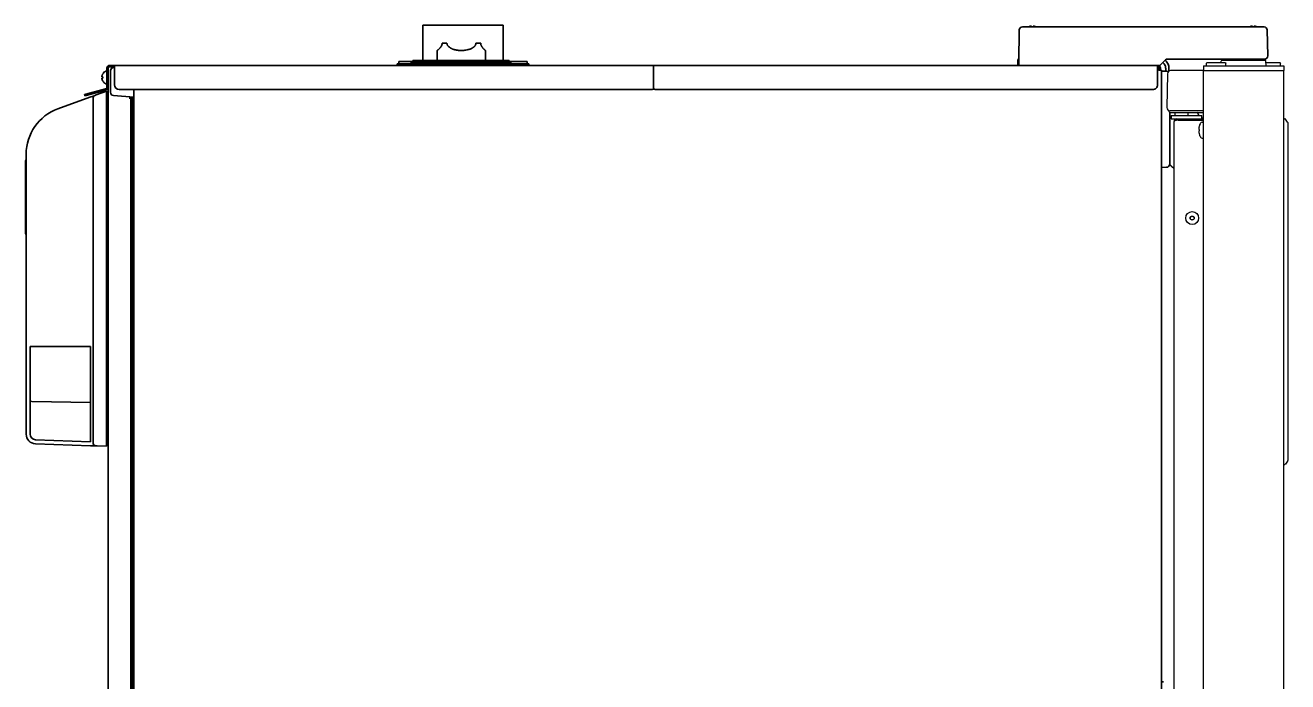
# Model space of a CAD drawing. Extents: x 6327 to 10269, y -393 to 3371.
# Drawn here: x 9427 to 10213, y 1872 to 2281 of the extents above; entities that cross this region are included whole.
import ezdxf

# ---------------------------------------------------------------- set-up
doc = ezdxf.new("R2010")
doc.units = 0
doc.header["$LTSCALE"] = 5
doc.layers.add('1', color=7, linetype='CONTINUOUS', true_color=0xffffff)
doc.layers.add('GEOM', color=7, linetype='CONTINUOUS')

msp = doc.modelspace()

# ---------------------------------------------------------------- linework, layer by layer
at = {"layer": '1', "color": 7, "linetype": 'Continuous', "lineweight": 35}
for p, q in [((9674.07, 2280.53), (9724.07, 2280.53)), ((9674.07, 2280.53), (9674.07, 2258.53)), ((9724.07, 2258.53), (9724.07, 2280.53)), ((10045.07, 2257.53), (10045.42, 2277.66)), ((10047.32, 2279.53), (10052.42, 2279.53)), ((10052.42, 2279.53), (10132.26, 2279.53)), ((10132.26, 2279.53), (10136.26, 2279.53)), ((10136.26, 2279.53), (10192.79, 2279.53)), ((10192.79, 2279.53), (10197.89, 2279.53)), ((10199.79, 2277.66), (10200.07, 2261.53)), ((9683.07, 2264.92), (9683.07, 2258.53)), ((9686.07, 2269.33), (9689.07, 2269.33)), ((9707.07, 2269.33), (9710.07, 2269.33)), ((9713.07, 2258.53), (9713.07, 2264.92)), ((9666.87, 2256.53), (9658.03, 2256.53)), ((9658.03, 2256.53), (9658.03, 2255.53)), ((9659.03, 2258.03), (9667.87, 2258.03)), ((9659.03, 2258.03), (9659.03, 2256.53)), ((9666.87, 2257.53), (9728.87, 2257.53)), ((9666.87, 2257.53), (9666.87, 2256.53)), ((9666.87, 2256.53), (9728.87, 2256.53)), ((9666.87, 2256.53), (9666.87, 2255.53)), ((9697.87, 2258.53), (9667.87, 2258.53)), ((9667.87, 2258.53), (9667.87, 2257.53)), ((9727.87, 2258.53), (9697.87, 2258.53)), ((9727.87, 2257.53), (9727.87, 2258.53)), ((9727.88, 2258.03), (9739.03, 2258.03)), ((9728.87, 2256.53), (9728.87, 2257.53)), ((9728.87, 2255.53), (9728.87, 2256.53)), ((9740.03, 2256.53), (9728.87, 2256.53)), ((9739.03, 2256.53), (9739.03, 2258.03)), ((9740.03, 2255.53), (9740.03, 2256.53)), ((10044.53, 2255.53), (10044.58, 2258.56)), ((10045.13, 2256.01), (10045.07, 2257.53)), ((10136.49, 2258.94), (10133.22, 2255.67)), ((10193.07, 2259.53), (10137.9, 2259.53)), ((10198.52, 2258.78), (10171.63, 2258.78)), ((10198.07, 2259.53), (10193.07, 2259.53)), ((10200.07, 2261.53), (10200.07, 2261.46)), ((9474.79, 2250.33), (9474.83, 2250.33)), ((9476.87, 2252.03), (9476.67, 2252.03)), ((9477.27, 2241.91), (9477.27, 2253.73)), ((9478.07, 2253.73), (9478.07, 2241.91)), ((9479.07, 2255.53), (9480.32, 2255.53)), ((9480.32, 2254.73), (9479.07, 2254.73)), ((9479.57, 2252.29), (9479.57, 2243.57)), ((9480.32, 2255.53), (9482.07, 2255.53)), ((9482.07, 2254.73), (9480.32, 2254.73)), ((9482.07, 2254.31), (9481.5, 2254.29)), ((9482.07, 2255.53), (9482.07, 2253.63)), ((9482.07, 2255.53), (10131.29, 2255.53)), ((9482.07, 2253.63), (9482.07, 2243.52)), ((9617.57, 2255.83), (9617.57, 2255.53)), ((9817.77, 2255.53), (9817.77, 2253.63)), ((9817.77, 2253.63), (9817.77, 2241.52)), ((10132.87, 2255.53), (10131.29, 2255.53)), ((10131.47, 2253.63), (10131.47, 2255.53)), ((10131.47, 2243.52), (10131.47, 2253.63)), ((10134.07, 2252.53), (10132.27, 2252.53)), ((10132.47, 2253.73), (10132.47, 2252.53)), ((10133.27, 2253.73), (10133.27, 2252.53)), ((10134.07, 2245.87), (10134.07, 2252.53)), ((10137.14, 2251.92), (10134.07, 2252.03)), ((10136.6, 2251.94), (10136.59, 2253.59)), ((10138.59, 2253.59), (10138.6, 2251.93)), ((9464.23, 2237.64), (9476.53, 2240.94)), ((9474.83, 2245.73), (9474.79, 2245.73)), ((9476.67, 2244.03), (9476.87, 2244.03)), ((9478.07, 1395.53), (9478.07, 2241.9)), ((9479.57, 2243.57), (9479.57, 2238.83)), ((9485.07, 2240.53), (9816.77, 2240.53)), ((9494.07, 2238.19), (9494.07, 2240.53)), ((9818.77, 2240.53), (10128.47, 2240.53)), ((10134.07, 2245.03), (10134.07, 2245.87)), ((10134.07, 2245.03), (10134.07, 2199.02)), ((9466.62, 2235.72), (9446.81, 2228.51)), ((9463.38, 2237.42), (9464.23, 2237.64)), ((9463.58, 2236.64), (9463.38, 2237.42)), ((9464.43, 2236.87), (9463.58, 2236.64)), ((9476.74, 2240.17), (9464.43, 2236.87)), ((9468.7, 2236.48), (9466.62, 2235.72)), ((9469.79, 2236.88), (9468.7, 2236.48)), ((9468.75, 2020.76), (9468.75, 2235)), ((9470.63, 2237.18), (9469.79, 2236.88)), ((9477.07, 2239.53), (9470.63, 2237.18)), ((9477.07, 2237.42), (9477.07, 2239.53)), ((9477.07, 2237.42), (9477.07, 2020.52)), ((9481.4, 2236.83), (9494.07, 2235.73)), ((9491.27, 2235.23), (9491.27, 2235.25)), ((9491.27, 2235.25), (9493.07, 2235.25)), ((9491.27, 2235.23), (9492.27, 2235.23)), ((9492.27, 2235.23), (9493.07, 2235.23)), ((9492.27, 2233.23), (9492.27, 2235.23)), ((9492.27, 2233.23), (9492.27, 1396.53)), ((9493.07, 2235.25), (9493.07, 2235.81)), ((9493.07, 2235.23), (9493.07, 2235.25)), ((9493.07, 2235.23), (9493.07, 2233.23)), ((9493.07, 2233.23), (9493.07, 1396.53)), ((9494.07, 1374.13), (9494.07, 2238.19)), ((10139.07, 2226.31), (10139.07, 2199.13)), ((9426.51, 2196.31), (9427.07, 2196.31)), ((9427.07, 2200.32), (9427.07, 2026.07)), ((10134.07, 2198.23), (10134.07, 2199.02)), ((10134.07, 2198.19), (10134.07, 1374.13)), ((10139.07, 2199.13), (10139.07, 2194.13)), ((10137.14, 2192.13), (10134.07, 2192.03)), ((9426.51, 2181.47), (9426.57, 2181.47)), ((9426.57, 2173.53), (9427.07, 2173.53)), ((9426.57, 2165.58), (9426.51, 2165.58)), ((9427.07, 2150.74), (9426.51, 2150.74)), ((9492.18, 2138.08), (9492.26, 2138.08)), ((9492.27, 2137.08), (9492.18, 2137.08)), ((9429.57, 2080.59), (9467.24, 2080.59)), ((9429.57, 2026.07), (9429.57, 2080.59)), ((9467.24, 2021.37), (9467.24, 2080.59)), ((9430.56, 2046.34), (9467.21, 2045.7)), ((9467.24, 2021.37), (9432.95, 2022.57)), ((9477.07, 2018.53), (9477.07, 2020.52)), ((9432.86, 2020.07), (9467.24, 2018.87)), ((9467.24, 2018.87), (9469.32, 2018.8)), ((9469.32, 2018.8), (9470.41, 2018.76)), ((9470.41, 2018.76), (9471.24, 2018.73)), ((9471.24, 2018.73), (9477.07, 2018.53)), ((10134.07, 1872.03), (10135.14, 1871.99))]:
    msp.add_line(p, q, dxfattribs=at)
for centre, radius, start, end in [((10047.32, 2277.63), 1.9, 90, 179), ((10197.89, 2277.63), 1.9, 1, 90), ((10046.58, 2258.53), 2, 137.22421, 179), ((10045.63, 2256.03), 0.5, 182, 270), ((10131.59, 2253.56), 5, 23.16785, 48.9128), ((10131.59, 2253.53), 7, 23.25126, 47.99625), ((10137.9, 2257.53), 2, 90, 135), ((10131.59, 2253.53), 7, 0.5, 23.25126), ((10172.62, 2256.53), 3, 48.59005, 90), ((10197.52, 2256.53), 3, 90, 131.40995), ((10198.07, 2261.53), 2, 270, 358), ((9478.57, 2248.03), 3.78, 172.39595, 179.99653), ((9478.89, 2247.83), 4.8, 120.30118, 148.60739), ((9476.67, 2251.63), 0.4, 90, 120.30118), ((9476.87, 2251.63), 0.4, 0, 90), ((9481.57, 2252.29), 2, 92, 180), ((10131.47, 2253.73), 1.8, 0, 90), ((10131.47, 2253.73), 1, 0, 90), ((10132.87, 2256.03), 0.5, 270, 315), ((10131.59, 2253.54), 5, 0.5, 23.35159), ((10137.07, 2249.92), 2, 55.66439, 88), ((9478.57, 2248.03), 3.78, 180.00345, 187.60407), ((9478.89, 2248.23), 4.8, 211.34588, 239.69882), ((9476.67, 2244.43), 0.4, 239.69882, 270), ((9476.87, 2244.43), 0.4, 270, 0), ((9481.57, 2238.83), 2, 180, 265), ((9457.07, 2200.32), 30, 110, 180), ((10137.07, 2194.13), 2, 272, 0), ((9496.79, 2137.38), 4.8, 124.51818, 140.80486), ((9496.79, 2137.77), 4.8, 219.19516, 235.48185), ((9430.57, 2047.34), 1, 180, 269), ((9433.07, 2026.07), 6, 180, 268), ((9433.07, 2026.07), 3.5, 180, 268)]:
    msp.add_arc(centre, radius, start, end, dxfattribs=at)
for centre, major_axis, start_param, end_param in [((9485.07, 2243.52), (3, 0), 3.141593, 4.712389), ((9816.77, 2241.52), (1, 0), 4.712389, 6.283185), ((9818.77, 2241.52), (1, 0), 3.141593, 4.712389), ((10128.47, 2243.52), (-3, 0), 1.570796, 3.141593)]:
    msp.add_ellipse(centre, major_axis=major_axis, ratio=0.99863, start_param=start_param, end_param=end_param, dxfattribs=at)
at = {"layer": '1', "color": 7, "linetype": 'Continuous', "lineweight": 35, "extrusion": (0, 0, -1)}
for centre, major_axis, ratio, start_param, end_param in [((9470.48, 2235), (-0.68, 1.88), 0.852031, -1.270087, 0), ((9470.48, 2020.76), (0.07, 2), 0.865893, 3.141593, 4.682161)]:
    msp.add_ellipse(centre, major_axis=major_axis, ratio=ratio, start_param=start_param, end_param=end_param, dxfattribs=at)
at = {"layer": '1', "color": 7, "linetype": 'Continuous', "lineweight": 35}
for points, knots in [([(10052.57, 2280.02), (10052.52, 2280.01), (10052.41, 2279.98), (10052.25, 2279.93), (10052.09, 2279.87), (10051.93, 2279.81), (10051.78, 2279.74), (10051.63, 2279.67), (10051.49, 2279.6), (10051.4, 2279.54), (10051.36, 2279.53)], [0, 0, 0, 0, 0.125, 0.25, 0.375, 0.5, 0.625, 0.75, 0.875, 0.9389459, 0.9389459, 0.9389459, 0.9389459]), ([(10053.07, 2279.53), (10053.07, 2279.63), (10053.07, 2279.72), (10053.07, 2279.84), (10053.07, 2279.88), (10053.07, 2279.96), (10053.07, 2279.99), (10053.07, 2280.02)], [0, 0, 0, 0, 0.457375, 0.457375, 0.728688, 0.728688, 1, 1, 1, 1]), ([(10054.07, 2280.02), (10054.07, 2280.01), (10054.07, 2279.98), (10054.07, 2279.93), (10054.07, 2279.87), (10054.07, 2279.81), (10054.07, 2279.74), (10054.07, 2279.67), (10054.07, 2279.6), (10054.07, 2279.54), (10054.07, 2279.53)], [0, 0, 0, 0, 0.125, 0.25, 0.375, 0.5, 0.625, 0.75, 0.875, 0.9389459, 0.9389459, 0.9389459, 0.9389459]), ([(10055.78, 2279.53), (10055.6, 2279.63), (10055.43, 2279.72), (10055.14, 2279.84), (10055.03, 2279.88), (10054.8, 2279.96), (10054.69, 2279.99), (10054.57, 2280.02)], [0, 0, 0, 0, 0.457379, 0.457379, 0.728689, 0.728689, 1, 1, 1, 1]), ([(10190.07, 2280.02), (10190.02, 2280.01), (10189.91, 2279.98), (10189.75, 2279.93), (10189.59, 2279.87), (10189.43, 2279.81), (10189.28, 2279.74), (10189.13, 2279.67), (10188.99, 2279.6), (10188.9, 2279.55), (10188.88, 2279.53)], [0, 0, 0, 0, 0.134116, 0.268232, 0.402347, 0.536463, 0.670579, 0.804695, 0.938811, 1, 1, 1, 1]), ([(10190.57, 2279.53), (10190.57, 2279.63), (10190.57, 2279.72), (10190.57, 2279.84), (10190.57, 2279.88), (10190.57, 2279.96), (10190.57, 2279.99), (10190.57, 2280.02)], [0, 0, 0, 0, 0.457375, 0.457375, 0.728688, 0.728688, 1, 1, 1, 1]), ([(10191.57, 2280.02), (10191.57, 2280.01), (10191.57, 2279.98), (10191.57, 2279.93), (10191.57, 2279.87), (10191.57, 2279.81), (10191.57, 2279.74), (10191.57, 2279.67), (10191.57, 2279.6), (10191.57, 2279.54), (10191.57, 2279.53)], [0, 0, 0, 0, 0.125, 0.25, 0.375, 0.5, 0.625, 0.75, 0.875, 0.9389459, 0.9389459, 0.9389459, 0.9389459]), ([(10193.28, 2279.53), (10193.11, 2279.63), (10192.93, 2279.72), (10192.64, 2279.84), (10192.53, 2279.88), (10192.3, 2279.96), (10192.19, 2279.99), (10192.07, 2280.02)], [0.0751605, 0.0751605, 0.0751605, 0.0751605, 0.5, 0.5, 0.75, 0.75, 1, 1, 1, 1]), ([(9686.07, 2269.33), (9686.07, 2269.27), (9686.07, 2269.21), (9686.06, 2269.09), (9686.06, 2269.03), (9686.04, 2268.85), (9686.02, 2268.74), (9685.96, 2268.51), (9685.93, 2268.4), (9685.86, 2268.2), (9685.83, 2268.1), (9685.76, 2267.95), (9685.74, 2267.91), (9685.7, 2267.82), (9685.68, 2267.77), (9685.61, 2267.64), (9685.56, 2267.55), (9685.47, 2267.39), (9685.42, 2267.31), (9685.32, 2267.16), (9685.27, 2267.09), (9685.19, 2266.99), (9685.17, 2266.95), (9685.12, 2266.89), (9685.09, 2266.85), (9685.02, 2266.76), (9684.97, 2266.69), (9684.82, 2266.51), (9684.72, 2266.4), (9684.54, 2266.19), (9684.44, 2266.09), (9684.27, 2265.91), (9684.18, 2265.83), (9684.06, 2265.71), (9684.02, 2265.67), (9683.94, 2265.59), (9683.9, 2265.56), (9683.79, 2265.46), (9683.73, 2265.39), (9683.53, 2265.22), (9683.43, 2265.13), (9683.3, 2265.01), (9683.26, 2264.98), (9683.21, 2264.94), (9683.18, 2264.92), (9683.16, 2264.9), (9683.15, 2264.89), (9683.15, 2264.89), (9683.1, 2264.84), (9683.07, 2264.83), (9683.07, 2264.83), (9683.07, 2264.83), (9683.07, 2264.83)], [0, 0, 0, 0, 0.015609, 0.015609, 0.031219, 0.031219, 0.062438, 0.062438, 0.093657, 0.093657, 0.124876, 0.124876, 0.140485, 0.140485, 0.156095, 0.156095, 0.187314, 0.187314, 0.218533, 0.218533, 0.249751, 0.249751, 0.265361, 0.265361, 0.28097, 0.28097, 0.312189, 0.312189, 0.374627, 0.374627, 0.437065, 0.437065, 0.499503, 0.499503, 0.530722, 0.530722, 0.561941, 0.561941, 0.624379, 0.624379, 0.749254, 0.749254, 0.811692, 0.811692, 0.842911, 0.858521, 0.858521, 0.87413, 0.87413, 0.999006, 0.999006, 1, 1, 1, 1]), ([(9707.07, 2269.33), (9707.07, 2269.27), (9707.07, 2269.21), (9707.06, 2269.09), (9707.05, 2269.03), (9707.03, 2268.85), (9707, 2268.74), (9706.93, 2268.51), (9706.88, 2268.4), (9706.79, 2268.2), (9706.73, 2268.1), (9706.65, 2267.96), (9706.62, 2267.91), (9706.55, 2267.82), (9706.52, 2267.77), (9706.42, 2267.64), (9706.35, 2267.55), (9706.2, 2267.39), (9706.13, 2267.32), (9705.97, 2267.17), (9705.89, 2267.09), (9705.76, 2266.99), (9705.72, 2266.95), (9705.64, 2266.89), (9705.59, 2266.85), (9705.46, 2266.76), (9705.37, 2266.69), (9705.11, 2266.51), (9704.92, 2266.4), (9704.54, 2266.19), (9704.34, 2266.1), (9703.95, 2265.91), (9703.74, 2265.83), (9703.43, 2265.71), (9703.32, 2265.67), (9703.11, 2265.6), (9703, 2265.56), (9702.68, 2265.46), (9702.46, 2265.4), (9701.8, 2265.22), (9701.35, 2265.13), (9700.67, 2265.01), (9700.43, 2264.98), (9700.08, 2264.94), (9699.91, 2264.92), (9699.73, 2264.9), (9699.61, 2264.89), (9699.56, 2264.89), (9699.26, 2264.86), (9699.02, 2264.85), (9698.55, 2264.83), (9698.31, 2264.83), (9697.59, 2264.83), (9697.12, 2264.84), (9696.41, 2264.9), (9696.18, 2264.92), (9695.72, 2264.98), (9695.48, 2265.01), (9695.14, 2265.07), (9694.97, 2265.1), (9694.8, 2265.13), (9694.68, 2265.16), (9694.62, 2265.17), (9694.34, 2265.23), (9693.89, 2265.33), (9693.46, 2265.46), (9693.03, 2265.6), (9692.82, 2265.67), (9692.41, 2265.83), (9692.21, 2265.91), (9691.81, 2266.09), (9691.61, 2266.19), (9691.37, 2266.32), (9691.33, 2266.35), (9691.23, 2266.4), (9691.18, 2266.43), (9691.04, 2266.52), (9690.95, 2266.57), (9690.68, 2266.75), (9690.51, 2266.88), (9690.3, 2267.06), (9690.26, 2267.09), (9690.18, 2267.17), (9690.14, 2267.2), (9690.02, 2267.32), (9689.94, 2267.39), (9689.8, 2267.56), (9689.73, 2267.64), (9689.59, 2267.81), (9689.53, 2267.91), (9689.46, 2268.03), (9689.44, 2268.05), (9689.41, 2268.1), (9689.37, 2268.17), (9689.33, 2268.25), (9689.26, 2268.4), (9689.22, 2268.51), (9689.17, 2268.68), (9689.15, 2268.74), (9689.12, 2268.85), (9689.11, 2268.91), (9689.08, 2269.09), (9689.07, 2269.21), (9689.07, 2269.33)], [0, 0, 0, 0, 0.007812, 0.007812, 0.015625, 0.015625, 0.03125, 0.03125, 0.046875, 0.046875, 0.0625, 0.0625, 0.070312, 0.070312, 0.078125, 0.078125, 0.09375, 0.09375, 0.109375, 0.109375, 0.125, 0.125, 0.132813, 0.132813, 0.140625, 0.140625, 0.15625, 0.15625, 0.1875, 0.1875, 0.21875, 0.21875, 0.25, 0.25, 0.265625, 0.265625, 0.28125, 0.28125, 0.3125, 0.3125, 0.375, 0.375, 0.40625, 0.40625, 0.421875, 0.429688, 0.429688, 0.4375, 0.4375, 0.46875, 0.46875, 0.5, 0.5, 0.5625, 0.5625, 0.59375, 0.59375, 0.625, 0.625, 0.640625, 0.648437, 0.648437, 0.65625, 0.65625, 0.6875, 0.71875, 0.71875, 0.75, 0.75, 0.78125, 0.78125, 0.8125, 0.8125, 0.820312, 0.820312, 0.828125, 0.828125, 0.84375, 0.84375, 0.875, 0.875, 0.882812, 0.882812, 0.890625, 0.890625, 0.90625, 0.90625, 0.921875, 0.921875, 0.9375, 0.9375, 0.941406, 0.941406, 0.945312, 0.953125, 0.953125, 0.96875, 0.96875, 0.976562, 0.976562, 0.984375, 0.984375, 1, 1, 1, 1]), ([(9713.07, 2264.83), (9713.07, 2264.83), (9713.07, 2264.83), (9713.07, 2264.83), (9713.05, 2264.84), (9712.99, 2264.89), (9712.98, 2264.9), (9712.95, 2264.93), (9712.91, 2264.96), (9712.85, 2265.01), (9712.72, 2265.13), (9712.61, 2265.22), (9712.42, 2265.39), (9712.35, 2265.46), (9712.24, 2265.56), (9712.2, 2265.59), (9712.13, 2265.67), (9712.09, 2265.71), (9711.96, 2265.83), (9711.88, 2265.91), (9711.7, 2266.09), (9711.61, 2266.19), (9711.42, 2266.4), (9711.32, 2266.51), (9711.18, 2266.69), (9711.13, 2266.76), (9711.03, 2266.89), (9710.98, 2266.95), (9710.88, 2267.09), (9710.83, 2267.16), (9710.73, 2267.32), (9710.68, 2267.39), (9710.61, 2267.52), (9710.58, 2267.56), (9710.54, 2267.64), (9710.51, 2267.68), (9710.45, 2267.82), (9710.4, 2267.91), (9710.32, 2268.1), (9710.28, 2268.2), (9710.24, 2268.32), (9710.23, 2268.35), (9710.21, 2268.4), (9710.21, 2268.43), (9710.18, 2268.51), (9710.17, 2268.57), (9710.13, 2268.73), (9710.11, 2268.85), (9710.09, 2269), (9710.09, 2269.03), (9710.08, 2269.09), (9710.08, 2269.12), (9710.07, 2269.21), (9710.07, 2269.27), (9710.07, 2269.33)], [0, 0, 0, 0, 0.001285, 0.001285, 0.126125, 0.126125, 0.157334, 0.157334, 0.188544, 0.250964, 0.250964, 0.375803, 0.375803, 0.438223, 0.438223, 0.469433, 0.469433, 0.500643, 0.500643, 0.563062, 0.563062, 0.625482, 0.625482, 0.687902, 0.687902, 0.719111, 0.719111, 0.750321, 0.750321, 0.781531, 0.781531, 0.812741, 0.812741, 0.828346, 0.828346, 0.843951, 0.843951, 0.875161, 0.875161, 0.90637, 0.90637, 0.914173, 0.914173, 0.921975, 0.921975, 0.93758, 0.93758, 0.96879, 0.96879, 0.976593, 0.976593, 0.984395, 0.984395, 1, 1, 1, 1]), ([(9474.83, 2250.33), (9474.7, 2250.12), (9474.6, 2249.91), (9474.46, 2249.59), (9474.42, 2249.48), (9474.34, 2249.25), (9474.31, 2249.14), (9474.28, 2249.03)], [0, 0, 0, 0, 0.5, 0.5, 0.75, 0.75, 1, 1, 1, 1]), ([(9477.27, 2253.73), (9477.27, 2253.76), (9477.27, 2253.79), (9477.28, 2253.86), (9477.28, 2253.89), (9477.29, 2253.99), (9477.3, 2254.06), (9477.35, 2254.25), (9477.39, 2254.37), (9477.46, 2254.52), (9477.47, 2254.55), (9477.5, 2254.61), (9477.52, 2254.64), (9477.57, 2254.72), (9477.61, 2254.78), (9477.73, 2254.93), (9477.82, 2255.03), (9477.93, 2255.11)], [0, 0, 0, 0, 0.0625, 0.0625, 0.125, 0.125, 0.25, 0.25, 0.5, 0.5, 0.5625, 0.5625, 0.625, 0.625, 0.75, 0.75, 1, 1, 1, 1]), ([(9477.93, 2255.11), (9478, 2255.17), (9478.08, 2255.23), (9478.21, 2255.31), (9478.26, 2255.33), (9478.35, 2255.37), (9478.39, 2255.39), (9478.54, 2255.45), (9478.64, 2255.48), (9478.78, 2255.5), (9478.8, 2255.51), (9478.86, 2255.51), (9478.94, 2255.52), (9479.02, 2255.53), (9479.07, 2255.53)], [0, 0, 0, 0, 0.25, 0.25, 0.375, 0.375, 0.5, 0.5, 0.75, 0.75, 0.8125, 0.8125, 0.875, 1, 1, 1, 1]), ([(9478.44, 2254.5), (9478.38, 2254.45), (9478.33, 2254.4), (9478.26, 2254.31), (9478.24, 2254.28), (9478.2, 2254.22), (9478.18, 2254.19), (9478.16, 2254.14), (9478.15, 2254.12), (9478.14, 2254.08), (9478.13, 2254.07), (9478.12, 2254.02), (9478.1, 2253.95), (9478.08, 2253.87), (9478.07, 2253.8), (9478.07, 2253.76), (9478.07, 2253.73)], [0, 0, 0, 0, 0.25, 0.25, 0.375, 0.375, 0.5, 0.5, 0.5625, 0.5625, 0.625, 0.625, 0.75, 0.875, 0.875, 1, 1, 1, 1]), ([(9479.07, 2254.73), (9479.01, 2254.73), (9478.94, 2254.72), (9478.85, 2254.7), (9478.82, 2254.69), (9478.76, 2254.68), (9478.74, 2254.67), (9478.68, 2254.65), (9478.66, 2254.64), (9478.61, 2254.61), (9478.58, 2254.6), (9478.51, 2254.56), (9478.47, 2254.53), (9478.44, 2254.5)], [0, 0, 0, 0, 0.25, 0.25, 0.375, 0.375, 0.5, 0.5, 0.625, 0.625, 0.75, 0.75, 1, 1, 1, 1]), ([(10132.27, 2252.53), (10132.19, 2252.64), (10132.11, 2252.76), (10131.94, 2252.99), (10131.86, 2253.11), (10131.69, 2253.32), (10131.61, 2253.43), (10131.5, 2253.56), (10131.47, 2253.59), (10131.44, 2253.62)], [0, 0, 0, 0, 0.300967, 0.300967, 0.601933, 0.601933, 0.9029, 0.9029, 1, 1, 1, 1]), ([(9474.83, 2247.53), (9474.7, 2247.53), (9474.6, 2247.53), (9474.46, 2247.53), (9474.42, 2247.53), (9474.34, 2247.53), (9474.31, 2247.53), (9474.28, 2247.53)], [0, 0, 0, 0, 0.5, 0.5, 0.75, 0.75, 1, 1, 1, 1]), ([(9476.53, 2240.94), (9476.56, 2240.95), (9476.58, 2240.96), (9476.62, 2240.97), (9476.64, 2240.98), (9476.66, 2240.99), (9476.72, 2241.01), (9476.78, 2241.05), (9476.92, 2241.14), (9477, 2241.21), (9477.13, 2241.39), (9477.18, 2241.48), (9477.24, 2241.64), (9477.25, 2241.69), (9477.26, 2241.76), (9477.26, 2241.77), (9477.27, 2241.8), (9477.27, 2241.84), (9477.27, 2241.88), (9477.27, 2241.91)], [0, 0, 0, 0, 0.0625, 0.0625, 0.09375, 0.09375, 0.125, 0.25, 0.25, 0.5, 0.5, 0.75, 0.75, 0.875, 0.875, 0.90625, 0.90625, 0.9375, 1, 1, 1, 1]), ([(9478.07, 2241.91), (9478.07, 2241.81), (9478.06, 2241.71), (9478.04, 2241.57), (9478.03, 2241.52), (9478.01, 2241.42), (9477.99, 2241.37), (9477.95, 2241.24), (9477.91, 2241.15), (9477.81, 2240.97), (9477.76, 2240.89), (9477.64, 2240.73), (9477.57, 2240.66), (9477.43, 2240.53), (9477.35, 2240.47), (9477.25, 2240.4), (9477.23, 2240.38), (9477.19, 2240.36), (9477.17, 2240.35), (9477.1, 2240.31), (9477.06, 2240.29), (9476.93, 2240.23), (9476.83, 2240.19), (9476.74, 2240.17)], [0, 0, 0, 0, 0.125, 0.125, 0.1875, 0.1875, 0.25, 0.25, 0.375, 0.375, 0.5, 0.5, 0.625, 0.625, 0.75, 0.75, 0.78125, 0.78125, 0.8125, 0.8125, 0.875, 0.875, 1, 1, 1, 1]), ([(9426.57, 2196.31), (9426.57, 2196.31), (9426.57, 2196.28), (9426.57, 2196.06), (9426.57, 2195.41), (9426.57, 2194.62), (9426.57, 2193.87), (9426.57, 2193.27), (9426.57, 2192.61), (9426.57, 2191.64), (9426.57, 2190.23), (9426.57, 2188.19), (9426.57, 2185.83), (9426.57, 2183.14), (9426.57, 2179.43), (9426.57, 2175.81), (9426.57, 2173.53)], [0, 0, 0, 0, 0.034207, 0.146688, 0.252216, 0.349395, 0.3946, 0.437484, 0.479307, 0.521207, 0.60434, 0.684977, 0.761127, 0.831047, 0.893743, 1, 1, 1, 1]), ([(9426.57, 2173.53), (9426.57, 2171.25), (9426.57, 2167.62), (9426.57, 2163.92), (9426.57, 2161.22), (9426.57, 2158.86), (9426.57, 2156.83), (9426.57, 2155.42), (9426.57, 2154.44), (9426.57, 2153.78), (9426.57, 2153.18), (9426.57, 2152.43), (9426.57, 2151.64), (9426.57, 2151), (9426.57, 2150.77), (9426.57, 2150.74), (9426.57, 2150.74)], [0, 0, 0, 0, 0.106257, 0.168953, 0.238873, 0.315023, 0.39566, 0.478793, 0.520693, 0.562516, 0.6054, 0.650605, 0.747784, 0.853312, 0.965793, 1, 1, 1, 1]), ([(9492.18, 2136.58), (9492.19, 2136.52), (9492.22, 2136.43), (9492.25, 2136.33), (9492.26, 2136.29)], [0, 0, 0, 0, 0.570615, 1, 1, 1, 1])]:
    msp.add_open_spline(points, degree=3, knots=knots, dxfattribs=at)
for points in [[(10053.07, 2280.02), (10053.05, 2280.02), (10053, 2280.03), (10052.93, 2280.04), (10052.86, 2280.04), (10052.79, 2280.04), (10052.72, 2280.04), (10052.64, 2280.03), (10052.6, 2280.02), (10052.57, 2280.02)], [(10054.57, 2280.02), (10054.55, 2280.03), (10054.5, 2280.03), (10054.42, 2280.04), (10054.35, 2280.04), (10054.28, 2280.04), (10054.21, 2280.04), (10054.14, 2280.03), (10054.1, 2280.02), (10054.07, 2280.02)], [(10190.57, 2280.02), (10190.55, 2280.02), (10190.5, 2280.03), (10190.43, 2280.04), (10190.36, 2280.04), (10190.29, 2280.04), (10190.22, 2280.04), (10190.14, 2280.03), (10190.1, 2280.02), (10190.07, 2280.02)], [(10192.07, 2280.02), (10192.05, 2280.03), (10192, 2280.03), (10191.92, 2280.04), (10191.85, 2280.04), (10191.78, 2280.04), (10191.71, 2280.04), (10191.64, 2280.03), (10191.6, 2280.02), (10191.57, 2280.02)], [(9474.28, 2249.03), (9474.27, 2249), (9474.27, 2248.95), (9474.26, 2248.88), (9474.26, 2248.8), (9474.26, 2248.73), (9474.26, 2248.66), (9474.27, 2248.6), (9474.27, 2248.55), (9474.28, 2248.53)], [(9474.28, 2248.53), (9474.29, 2248.53), (9474.32, 2248.53), (9474.37, 2248.53), (9474.43, 2248.53), (9474.49, 2248.53), (9474.56, 2248.53), (9474.63, 2248.53), (9474.72, 2248.53), (9474.79, 2248.53), (9474.83, 2248.53)], [(9474.28, 2247.53), (9474.27, 2247.5), (9474.27, 2247.45), (9474.26, 2247.38), (9474.26, 2247.31), (9474.26, 2247.24), (9474.26, 2247.17), (9474.27, 2247.1), (9474.27, 2247.05), (9474.28, 2247.03)], [(9474.28, 2247.03), (9474.29, 2246.97), (9474.32, 2246.86), (9474.37, 2246.7), (9474.43, 2246.54), (9474.49, 2246.39), (9474.56, 2246.24), (9474.63, 2246.08), (9474.72, 2245.91), (9474.79, 2245.79), (9474.83, 2245.73)], [(9492.18, 2138.58), (9492.17, 2138.55), (9492.17, 2138.5), (9492.16, 2138.43), (9492.16, 2138.36), (9492.16, 2138.29), (9492.16, 2138.22), (9492.17, 2138.15), (9492.17, 2138.1), (9492.18, 2138.08)], [(9492.27, 2138.9), (9492.24, 2138.79), (9492.2, 2138.69), (9492.18, 2138.58)], [(9492.18, 2137.08), (9492.17, 2137.05), (9492.17, 2137), (9492.16, 2136.93), (9492.16, 2136.85), (9492.16, 2136.78), (9492.16, 2136.71), (9492.17, 2136.65), (9492.17, 2136.6), (9492.18, 2136.58)]]:
    msp.add_open_spline(points, degree=3, dxfattribs=at)
for points, weights in [([(10139.08, 2193.89), (10139.28, 2193.68), (10139.47, 2193.47), (10139.65, 2193.25), (10139.84, 2193.03)], [0.537642493061, 0.538268524972, 0.538987019096, 0.539797975432, 0.54070139398]), ([(10139.84, 2193.03), (10140.22, 2192.61), (10140.65, 2192.24), (10141.14, 2191.93), (10141.67, 2191.68)], [0.54070139398, 0.52575195605, 0.514238139797, 0.506159945223, 0.501517372327])]:
    msp.add_rational_spline(points, weights, degree=4, dxfattribs=at)
at = {"layer": 'GEOM', "color": 7, "linetype": 'Continuous'}
for p, q in [((10162.32, 2257.28), (10162.07, 2257.03)), ((10162.07, 2255.53), (10162.07, 2257.03)), ((10162.32, 2257.28), (10173.82, 2257.28)), ((10171.11, 2257.28), (10171.13, 2258.28)), ((10171.63, 2258.78), (10198.52, 2258.78)), ((10173.82, 2257.28), (10174.07, 2257.03)), ((10174.07, 2255.53), (10174.07, 2257.03)), ((10199.07, 2255.28), (10199.02, 2258.28)), ((10199.04, 2257.28), (10207.82, 2257.28)), ((10207.82, 2257.28), (10208.07, 2257.03)), ((10208.07, 2255.53), (10208.07, 2257.03)), ((10137.72, 2250.31), (10137.36, 2229.31)), ((10139.71, 2252.28), (10139.67, 2252.28)), ((10139.74, 2252.28), (10139.7, 2252.28)), ((10139.73, 2252.28), (10139.71, 2252.28)), ((10139.73, 2252.28), (10139.73, 2252.28)), ((10139.73, 2252.28), (10139.73, 2252.28)), ((10139.74, 2252.28), (10139.73, 2252.28)), ((10139.75, 2252.28), (10139.74, 2252.28)), ((10160.07, 2252.28), (10139.75, 2252.28)), ((10139.75, 2252.28), (10139.75, 2252.28)), ((10160.07, 2255.28), (10160.07, 2252.28)), ((10160.07, 2255.28), (10210.07, 2255.28)), ((10160.07, 1400.78), (10160.07, 2252.28)), ((10160.07, 2252.28), (10210.07, 2252.28)), ((10162.2, 2255.4), (10162.07, 2255.53)), ((10173.82, 2255.28), (10174.07, 2255.53)), ((10207.82, 2255.28), (10208.07, 2255.53)), ((10210.07, 2255.28), (10210.07, 2252.28)), ((10210.07, 1400.78), (10210.07, 2252.28)), ((10137.36, 2229.31), (10137.36, 2229.24)), ((10138.82, 2226.68), (10138.82, 2227.07)), ((10139.22, 2226.28), (10160.07, 2226.28)), ((10160.07, 2227.28), (10139.36, 2227.28)), ((10142.32, 2226.28), (10142.32, 2224.33)), ((10150.32, 2226.28), (10150.32, 2224.33)), ((10157.07, 2224.93), (10157.07, 2224.73)), ((10140.07, 2224.33), (10140.07, 2222.33)), ((10140.07, 2224.33), (10159.07, 2224.33)), ((10140.07, 2222.33), (10143.47, 2222.33)), ((10141.67, 2220.44), (10141.67, 2220.37)), ((10141.67, 2220.44), (10141.68, 2220.44)), ((10141.67, 2220.28), (10141.67, 1447.26)), ((10142.92, 2222.24), (10142.92, 2222.33)), ((10142.92, 2221.31), (10142.92, 2221.37)), ((10143.47, 2222.33), (10160.07, 2222.33)), ((10144.37, 2221.53), (10143.47, 2221.53)), ((10144.37, 2221.53), (10160.07, 2221.53)), ((10157.37, 2217.58), (10157.38, 2217.58)), ((10159.07, 2222.33), (10159.07, 2224.33)), ((10160.07, 2222.78), (10159.07, 2222.78)), ((10159.28, 2220.28), (10160.07, 2220.28)), ((10210.07, 2007.28), (10210.07, 2222.28)), ((10210.07, 2222.28), (10210.81, 2222.28)), ((10212.49, 2220.2), (10211.22, 2222.06)), ((10212.57, 2219.92), (10212.57, 2009.63)), ((10157.13, 2214.7), (10157.11, 2214.68)), ((10157.38, 2212.98), (10157.37, 2212.98)), ((10159.28, 2210.28), (10160.07, 2210.28)), ((10210.07, 2007.28), (10210.81, 2007.28)), ((10212.49, 2009.35), (10211.22, 2007.49))]:
    msp.add_line(p, q, dxfattribs=at)
msp.add_lwpolyline([(10138.58, 2227.43), (10138.72, 2227.33), (10138.81, 2227.17), (10138.82, 2227.07)], dxfattribs=at)
for radius in [4, 1.25, 1.15]:
    msp.add_circle((10153.07, 2160.53), radius, dxfattribs=at)
for centre, radius, start, end in [((10171.63, 2258.28), 0.5, 90, 179), ((10198.52, 2258.28), 0.5, 1, 90), ((10139.72, 2250.28), 2, 90, 179), ((10139.36, 2229.28), 2, 180.99997, 270), ((10139.22, 2226.68), 0.4, 180, 270), ((10152.87, 2222.71), 4.8, 30.30118, 48.3323), ((10156.67, 2224.73), 0.4, 270, 0), ((10156.67, 2224.93), 0.4, 0, 30.30118), ((10142.54, 2218.78), 1.5, 225, 233.9856), ((10143.47, 2220.53), 1.8, 90, 182.86241), ((10142.57, 2220.28), 0.905, 175.0227, 179.99375), ((10143.47, 2220.53), 1, 90, 131.09983), ((10144.37, 2217.53), 4, 90, 103.10366), ((10166.05, 2215.35), 8.95, 167.37435, 175.80077), ((10166.04, 2215.35), 8.95, 165.60565, 167.36916), ((10166.16, 2215.28), 9.08, 151.39794, 165.3324), ((10159.28, 2219.03), 1.25, 90, 151.39794), ((10210.81, 2221.78), 0.5, 34.28688, 90), ((10212.07, 2219.92), 0.5, 0, 34.28688), ((10166.03, 2215.35), 8.94, 175.80709, 176.64973), ((10166.03, 2215.2), 8.94, 183.35027, 184.19291), ((10166.05, 2215.2), 8.95, 184.19923, 192.62565), ((10166.04, 2215.2), 8.95, 192.63084, 194.39435), ((10166.16, 2215.28), 8.79, 177.39099, 182.60901), ((10166.16, 2215.28), 9.08, 194.6676, 208.60206), ((10159.28, 2211.53), 1.25, 208.60206, 270), ((10210.81, 2007.78), 0.5, 270, 325.71312), ((10212.07, 2009.63), 0.5, 325.71312, 0)]:
    msp.add_arc(centre, radius, start, end, dxfattribs=at)
for points, knots in [([(10142.81, 2221.28), (10142.65, 2221.24), (10142.42, 2221.16), (10142.15, 2221.02), (10141.94, 2220.89), (10141.78, 2220.71), (10141.69, 2220.51), (10141.67, 2220.41), (10141.67, 2220.35)], [0, 0, 0, 0, 0.315781, 0.454795, 0.580363, 0.797415, 0.897982, 1, 1, 1, 1]), ([(10143.47, 2221.42), (10143.41, 2221.41), (10143.19, 2221.37), (10142.97, 2221.32), (10142.81, 2221.28)], [0, 0, 0, 0, 0.255311, 1, 1, 1, 1]), ([(10157.38, 2214.88), (10157.35, 2214.86), (10157.26, 2214.82), (10157.17, 2214.76), (10157.13, 2214.7)], [0, 0, 0, 0, 0.314454, 1, 1, 1, 1])]:
    msp.add_open_spline(points, degree=3, knots=knots, dxfattribs=at)
for points in [[(10157.11, 2215.88), (10157.12, 2215.87), (10157.12, 2215.86), (10157.13, 2215.85)], [(10157.13, 2215.85), (10157.19, 2215.77), (10157.29, 2215.72), (10157.38, 2215.68)]]:
    msp.add_open_spline(points, degree=3, dxfattribs=at)

doc.saveas('drawing.dxf')
